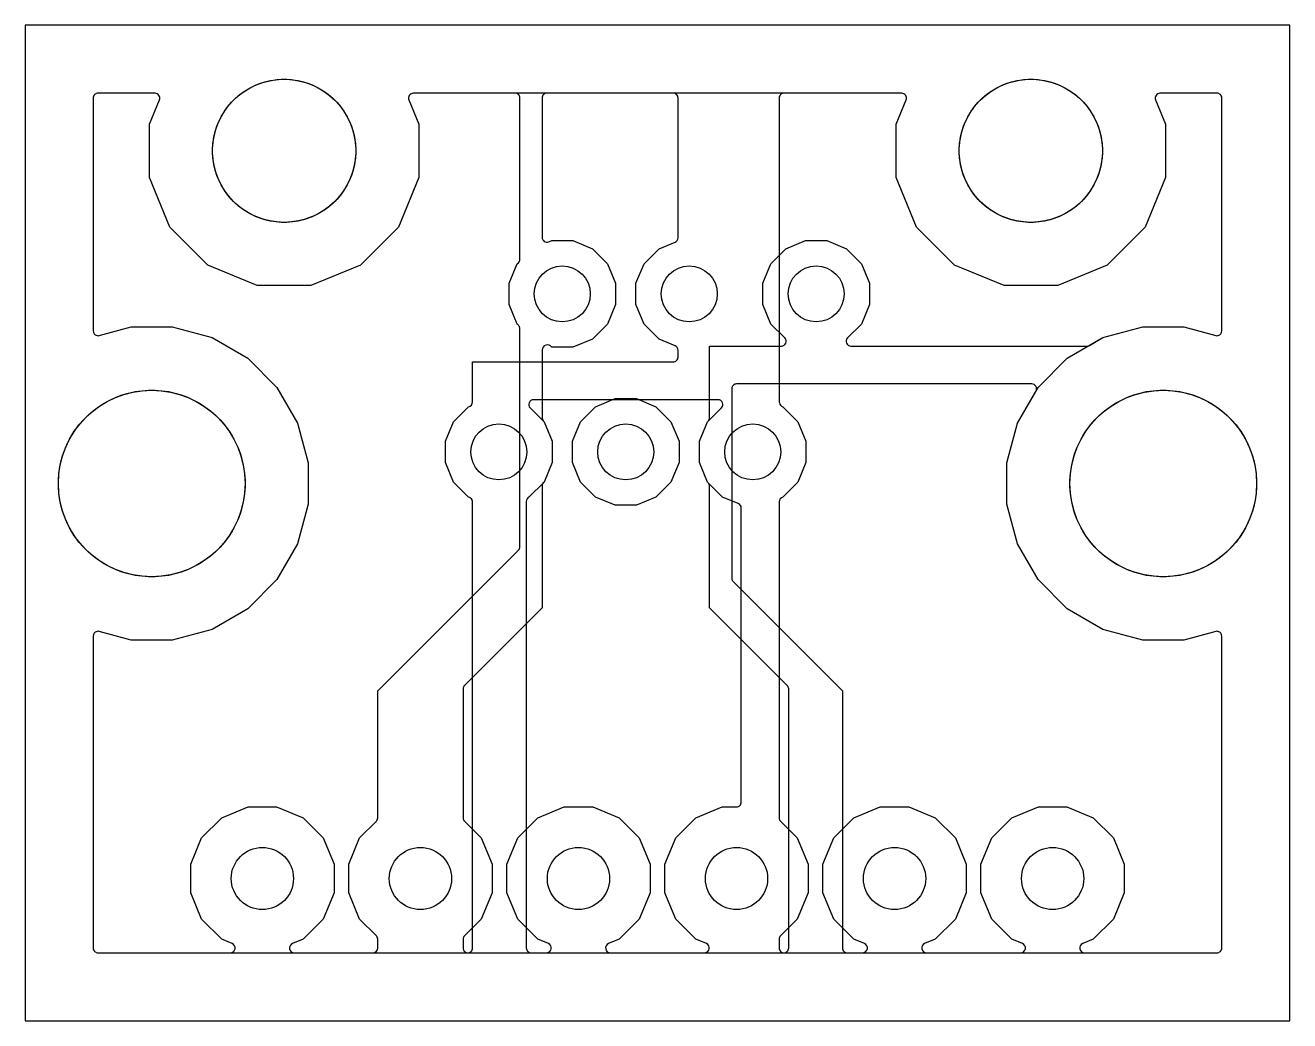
# Model space of a CAD drawing. Header units: millimetres. Extents: x 0 to 20.3, y 0 to 16.
import ezdxf

# ---------------------------------------------------------------- set-up
doc = ezdxf.new("R2010")
doc.units = ezdxf.units.MM

msp = doc.modelspace()

# ---------------------------------------------------------------- linework, layer by layer
at = {"layer": '16_copper'}
for points in [[(3.304, 1.093, 0.783542), (3.327, 1.239), (3.157, 1.309), (2.833, 1.633), (2.658, 2.057), (2.658, 2.515), (2.833, 2.939), (3.157, 3.263), (3.581, 3.438), (4.039, 3.438), (4.463, 3.263), (4.787, 2.939), (4.962, 2.515), (4.962, 2.057), (4.787, 1.633), (4.463, 1.309), (4.293, 1.239, 0.820685), (4.322, 1.092), (7.112, 1.092, 0.414214), (7.188, 1.168), (7.188, 8.341, 0.082619), (7.184, 8.366), (7.18, 8.374, 0.19684), (7.125, 8.418), (6.884, 8.659), (6.754, 8.974), (6.754, 9.314), (6.884, 9.629), (7.125, 9.87, 0.366542), (7.188, 9.947), (7.188, 10.592), (10.414, 10.592, 0.414214), (10.49, 10.668), (10.49, 10.781, 0.303351), (10.443, 10.851), (10.185, 10.958), (9.944, 11.199), (9.814, 11.514), (9.814, 11.854), (9.944, 12.169), (10.185, 12.41), (10.443, 12.517, 0.303351), (10.49, 12.587), (10.49, 14.834, 0.414214), (10.414, 14.91), (6.235, 14.91, 0.534506), (6.165, 14.804), (6.326, 14.415), (6.326, 13.553), (5.996, 12.757), (5.387, 12.148), (4.591, 11.818), (3.729, 11.818), (2.933, 12.148), (2.324, 12.757), (1.994, 13.553), (1.994, 14.415), (2.155, 14.804, 0.534506), (2.085, 14.91), (1.168, 14.91, 0.414214), (1.092, 14.834), (1.092, 11.088, 0.493145), (1.188, 11.015), (1.701, 11.152), (2.363, 11.152), (3.003, 10.981), (3.577, 10.649), (4.045, 10.181), (4.377, 9.607), (4.548, 8.967), (4.548, 8.305), (4.377, 7.665), (4.045, 7.091), (3.577, 6.623), (3.003, 6.291), (2.363, 6.12), (1.701, 6.12), (1.188, 6.257, 0.493145), (1.092, 6.184), (1.092, 1.168, 0.414214), (1.168, 1.092), (3.298, 1.092)], [(13.464, 1.093, 0.783542), (13.487, 1.239), (13.317, 1.309), (12.993, 1.633), (12.818, 2.057), (12.818, 2.515), (12.993, 2.939), (13.317, 3.263), (13.741, 3.438), (14.199, 3.438), (14.623, 3.263), (14.947, 2.939), (15.122, 2.515), (15.122, 2.057), (14.947, 1.633), (14.623, 1.309), (14.453, 1.239, 0.820685), (14.482, 1.092), (19.152, 1.092, 0.414214), (19.228, 1.168), (19.228, 6.184, 0.493145), (19.132, 6.257), (18.619, 6.12), (17.957, 6.12), (17.317, 6.291), (16.743, 6.623), (16.275, 7.091), (15.943, 7.665), (15.772, 8.305), (15.772, 8.967), (15.943, 9.607), (16.275, 10.181), (16.743, 10.649), (17.317, 10.981), (17.957, 11.152), (18.619, 11.152), (19.132, 11.015, 0.493145), (19.228, 11.088), (19.228, 14.834, 0.414214), (19.152, 14.91), (18.235, 14.91, 0.534506), (18.165, 14.804), (18.326, 14.415), (18.326, 13.553), (17.996, 12.757), (17.387, 12.148), (16.591, 11.818), (15.729, 11.818), (14.933, 12.148), (14.324, 12.757), (13.994, 13.553), (13.994, 14.415), (14.155, 14.804, 0.534506), (14.085, 14.91), (12.192, 14.91, 0.414214), (12.116, 14.834), (12.116, 9.946, 0.010759), (12.116, 9.942), (12.118, 9.933, 0.246578), (12.175, 9.87), (12.416, 9.629), (12.546, 9.314), (12.546, 8.974), (12.416, 8.659), (12.175, 8.418, 0.351134), (12.116, 8.342), (12.116, 3.261, 0.198912), (12.138, 3.208), (12.407, 2.939), (12.582, 2.515), (12.582, 2.057), (12.407, 1.633), (12.138, 1.364, 0.198912), (12.116, 1.31), (12.116, 1.168, 0.414214), (12.192, 1.092), (13.458, 1.092)], [(10.924, 1.093, 0.783542), (10.947, 1.239), (10.777, 1.309), (10.453, 1.633), (10.278, 2.057), (10.278, 2.515), (10.453, 2.939), (10.777, 3.263), (11.201, 3.438), (11.43, 3.438, 0.414214), (11.506, 3.515), (11.506, 8.242, 0.303351), (11.459, 8.313), (11.205, 8.418), (10.964, 8.659), (10.834, 8.974), (10.834, 9.314), (10.964, 9.629), (11.187, 9.852, 0.668179), (11.133, 9.982), (8.167, 9.982, 0.668179), (8.113, 9.852), (8.336, 9.629), (8.466, 9.314), (8.466, 8.974), (8.336, 8.659), (8.094, 8.417, 0.285521), (8.052, 8.349), (8.052, 1.168, 0.414214), (8.128, 1.092), (10.918, 1.092)]]:
    msp.add_lwpolyline(points, format="xyb", close=True, dxfattribs=at)
at = {"layer": '1_copper'}
for points in [[(5.594, 1.093, 0.392588), (5.664, 1.168), (5.664, 1.31, 0.198912), (5.642, 1.364), (5.373, 1.633), (5.198, 2.057), (5.198, 2.515), (5.373, 2.939), (5.642, 3.208, 0.198912), (5.664, 3.261), (5.664, 5.302), (7.928, 7.566, 0.198912), (7.95, 7.62), (7.95, 11.121, 0.099961), (7.944, 11.15), (7.94, 11.158, 0.141785), (7.904, 11.199), (7.774, 11.514), (7.774, 11.854), (7.904, 12.169, 0.310141), (7.95, 12.247), (7.95, 14.834, 0.414214), (7.874, 14.91), (6.235, 14.91, 0.534506), (6.165, 14.804), (6.326, 14.415), (6.326, 13.553), (5.996, 12.757), (5.387, 12.148), (4.591, 11.818), (3.729, 11.818), (2.933, 12.148), (2.324, 12.757), (1.994, 13.553), (1.994, 14.415), (2.155, 14.804, 0.534506), (2.085, 14.91), (1.168, 14.91, 0.414214), (1.092, 14.834), (1.092, 11.088, 0.493145), (1.188, 11.015), (1.701, 11.152), (2.363, 11.152), (3.003, 10.981), (3.577, 10.649), (4.045, 10.181), (4.377, 9.607), (4.548, 8.967), (4.548, 8.305), (4.377, 7.665), (4.045, 7.091), (3.577, 6.623), (3.003, 6.291), (2.363, 6.12), (1.701, 6.12), (1.188, 6.257, 0.493145), (1.092, 6.184), (1.092, 1.168, 0.414214), (1.168, 1.092), (5.588, 1.092)], [(8.384, 1.093, 0.783542), (8.407, 1.239), (8.237, 1.309), (7.913, 1.633), (7.738, 2.057), (7.738, 2.515), (7.913, 2.939), (8.237, 3.263), (8.661, 3.438), (9.119, 3.438), (9.543, 3.263), (9.867, 2.939), (10.042, 2.515), (10.042, 2.057), (9.867, 1.633), (9.543, 1.309), (9.373, 1.239, 0.820685), (9.402, 1.092), (12.192, 1.092, 0.414214), (12.268, 1.168), (12.268, 5.334, 0.198912), (12.246, 5.388), (10.998, 6.636), (10.998, 8.593), (10.997, 8.602, 0.185498), (10.964, 8.659), (10.834, 8.974), (10.834, 9.314), (10.964, 9.629, 0.256093), (10.998, 9.695), (10.998, 10.846), (12.153, 10.846, 0.668179), (12.207, 10.976), (11.984, 11.199), (11.854, 11.514), (11.854, 11.854), (11.984, 12.169), (12.225, 12.41), (12.54, 12.54), (12.88, 12.54), (13.195, 12.41), (13.436, 12.169), (13.566, 11.854), (13.566, 11.514), (13.436, 11.199), (13.213, 10.976, 0.668179), (13.267, 10.846), (17.063, 10.846, 0.131653), (17.101, 10.856), (17.317, 10.981), (17.957, 11.152), (18.619, 11.152), (19.132, 11.015, 0.493145), (19.228, 11.088), (19.228, 14.834, 0.414214), (19.152, 14.91), (18.235, 14.91, 0.534506), (18.165, 14.804), (18.326, 14.415), (18.326, 13.553), (17.996, 12.757), (17.387, 12.148), (16.591, 11.818), (15.729, 11.818), (14.933, 12.148), (14.324, 12.757), (13.994, 13.553), (13.994, 14.415), (14.155, 14.804, 0.534506), (14.085, 14.91), (8.382, 14.91, 0.414214), (8.306, 14.834), (8.306, 12.591, 0.534523), (8.411, 12.52), (8.46, 12.54), (8.8, 12.54), (9.115, 12.41), (9.356, 12.169), (9.486, 11.854), (9.486, 11.514), (9.356, 11.199), (9.115, 10.958), (8.8, 10.828), (8.46, 10.828, 0.747124), (8.306, 10.777), (8.306, 9.691, 0.198269), (8.336, 9.629), (8.466, 9.314), (8.466, 8.974), (8.336, 8.659, 0.237041), (8.306, 8.597), (8.306, 6.636), (7.058, 5.388, 0.198912), (7.036, 5.334), (7.036, 3.261, 0.198912), (7.058, 3.208), (7.327, 2.939), (7.502, 2.515), (7.502, 2.057), (7.327, 1.633), (7.058, 1.364, 0.198912), (7.036, 1.31), (7.036, 1.168, 0.414214), (7.112, 1.092), (8.378, 1.092)], [(16.004, 1.093, 0.783542), (16.027, 1.239), (15.857, 1.309), (15.533, 1.633), (15.358, 2.057), (15.358, 2.515), (15.533, 2.939), (15.857, 3.263), (16.281, 3.438), (16.739, 3.438), (17.163, 3.263), (17.487, 2.939), (17.662, 2.515), (17.662, 2.057), (17.487, 1.633), (17.163, 1.309), (16.993, 1.239, 0.820685), (17.022, 1.092), (19.152, 1.092, 0.414214), (19.228, 1.168), (19.228, 6.184, 0.493145), (19.132, 6.257), (18.619, 6.12), (17.957, 6.12), (17.317, 6.291), (16.743, 6.623), (16.275, 7.091), (15.943, 7.665), (15.772, 8.305), (15.772, 8.967), (15.943, 9.607), (16.241, 10.122, 0.577351), (16.175, 10.236), (11.43, 10.236, 0.414214), (11.354, 10.16), (11.354, 7.112, 0.198912), (11.376, 7.058), (13.132, 5.302), (13.132, 1.168, 0.414214), (13.208, 1.092), (15.998, 1.092)]]:
    msp.add_lwpolyline(points, format="xyb", close=True, dxfattribs=at)
msp.add_lwpolyline([(9.48, 8.288), (9.165, 8.418), (8.924, 8.659), (8.794, 8.974), (8.794, 9.314), (8.924, 9.629), (9.165, 9.87), (9.48, 10), (9.82, 10), (10.135, 9.87), (10.376, 9.629), (10.506, 9.314), (10.506, 8.974), (10.376, 8.659), (10.135, 8.418), (9.82, 8.288)], close=True, dxfattribs=at)
at = {"layer": 'drills_NPTH'}
for centre, radius in [((4.16, 13.984), 1.15), ((16.16, 13.984), 1.15), ((2.032, 8.636), 1.5), ((18.288, 8.636), 1.5)]:
    msp.add_circle(centre, radius, dxfattribs=at)
at = {"layer": 'drills_PTH'}
for centre, radius in [((8.63, 11.684), 0.45), ((10.67, 11.684), 0.45), ((12.71, 11.684), 0.45), ((7.61, 9.144), 0.45), ((9.65, 9.144), 0.45), ((11.69, 9.144), 0.45), ((3.81, 2.286), 0.5), ((6.35, 2.286), 0.5), ((8.89, 2.286), 0.5), ((11.43, 2.286), 0.5), ((13.97, 2.286), 0.5), ((16.51, 2.286), 0.5)]:
    msp.add_circle(centre, radius, dxfattribs=at)
at = {"layer": 'holes'}
for points in [[(5.31, 13.939), (5.303, 13.849), (5.289, 13.759), (5.268, 13.672), (5.24, 13.586), (5.205, 13.502), (5.164, 13.422), (5.117, 13.345), (5.064, 13.271), (5.005, 13.203), (4.941, 13.139), (4.873, 13.08), (4.799, 13.027), (4.722, 12.98), (4.642, 12.939), (4.558, 12.904), (4.472, 12.876), (4.385, 12.855), (4.295, 12.841), (4.205, 12.834), (4.115, 12.834), (4.025, 12.841), (3.935, 12.855), (3.848, 12.876), (3.762, 12.904), (3.678, 12.939), (3.598, 12.98), (3.521, 13.027), (3.447, 13.08), (3.379, 13.139), (3.315, 13.203), (3.256, 13.271), (3.203, 13.345), (3.156, 13.422), (3.115, 13.502), (3.08, 13.586), (3.052, 13.672), (3.031, 13.759), (3.017, 13.849), (3.01, 13.939), (3.01, 14.029), (3.017, 14.119), (3.031, 14.209), (3.052, 14.296), (3.08, 14.382), (3.115, 14.466), (3.156, 14.546), (3.203, 14.623), (3.256, 14.697), (3.315, 14.765), (3.379, 14.829), (3.447, 14.888), (3.521, 14.941), (3.598, 14.988), (3.678, 15.029), (3.762, 15.064), (3.848, 15.092), (3.935, 15.113), (4.025, 15.127), (4.115, 15.134), (4.205, 15.134), (4.295, 15.127), (4.385, 15.113), (4.472, 15.092), (4.558, 15.064), (4.642, 15.029), (4.722, 14.988), (4.799, 14.941), (4.873, 14.888), (4.941, 14.829), (5.005, 14.765), (5.064, 14.697), (5.117, 14.623), (5.164, 14.546), (5.205, 14.466), (5.24, 14.382), (5.268, 14.296), (5.289, 14.209), (5.303, 14.119), (5.31, 14.029), (5.31, 13.939)], [(17.31, 13.939), (17.303, 13.849), (17.289, 13.759), (17.268, 13.672), (17.24, 13.586), (17.205, 13.502), (17.164, 13.422), (17.117, 13.345), (17.064, 13.271), (17.005, 13.203), (16.941, 13.139), (16.873, 13.08), (16.799, 13.027), (16.722, 12.98), (16.642, 12.939), (16.558, 12.904), (16.472, 12.876), (16.385, 12.855), (16.295, 12.841), (16.205, 12.834), (16.115, 12.834), (16.025, 12.841), (15.935, 12.855), (15.848, 12.876), (15.762, 12.904), (15.678, 12.939), (15.598, 12.98), (15.521, 13.027), (15.447, 13.08), (15.379, 13.139), (15.315, 13.203), (15.256, 13.271), (15.203, 13.345), (15.156, 13.422), (15.115, 13.502), (15.08, 13.586), (15.052, 13.672), (15.031, 13.759), (15.017, 13.849), (15.01, 13.939), (15.01, 14.029), (15.017, 14.119), (15.031, 14.209), (15.052, 14.296), (15.08, 14.382), (15.115, 14.466), (15.156, 14.546), (15.203, 14.623), (15.256, 14.697), (15.315, 14.765), (15.379, 14.829), (15.447, 14.888), (15.521, 14.941), (15.598, 14.988), (15.678, 15.029), (15.762, 15.064), (15.848, 15.092), (15.935, 15.113), (16.025, 15.127), (16.115, 15.134), (16.205, 15.134), (16.295, 15.127), (16.385, 15.113), (16.472, 15.092), (16.558, 15.064), (16.642, 15.029), (16.722, 14.988), (16.799, 14.941), (16.873, 14.888), (16.941, 14.829), (17.005, 14.765), (17.064, 14.697), (17.117, 14.623), (17.164, 14.546), (17.205, 14.466), (17.24, 14.382), (17.268, 14.296), (17.289, 14.209), (17.303, 14.119), (17.31, 14.029), (17.31, 13.939)], [(3.532, 8.582), (3.524, 8.476), (3.509, 8.37), (3.486, 8.265), (3.456, 8.162), (3.419, 8.062), (3.374, 7.964), (3.323, 7.87), (3.265, 7.78), (3.201, 7.694), (3.131, 7.613), (3.055, 7.537), (2.974, 7.467), (2.888, 7.403), (2.798, 7.345), (2.704, 7.294), (2.606, 7.249), (2.506, 7.212), (2.403, 7.182), (2.299, 7.159), (2.192, 7.144), (2.086, 7.136), (1.978, 7.136), (1.872, 7.144), (1.766, 7.159), (1.661, 7.182), (1.558, 7.212), (1.458, 7.249), (1.36, 7.294), (1.266, 7.345), (1.176, 7.403), (1.09, 7.467), (1.009, 7.537), (0.933, 7.613), (0.863, 7.694), (0.799, 7.78), (0.741, 7.87), (0.69, 7.964), (0.645, 8.062), (0.608, 8.162), (0.578, 8.265), (0.555, 8.37), (0.54, 8.476), (0.532, 8.582), (0.532, 8.69), (0.54, 8.796), (0.555, 8.902), (0.578, 9.007), (0.608, 9.11), (0.645, 9.21), (0.69, 9.308), (0.741, 9.402), (0.799, 9.492), (0.863, 9.578), (0.933, 9.659), (1.009, 9.735), (1.09, 9.805), (1.176, 9.869), (1.266, 9.927), (1.36, 9.978), (1.458, 10.023), (1.558, 10.06), (1.661, 10.09), (1.766, 10.113), (1.872, 10.128), (1.978, 10.136), (2.086, 10.136), (2.192, 10.128), (2.299, 10.113), (2.403, 10.09), (2.506, 10.06), (2.606, 10.023), (2.704, 9.978), (2.798, 9.927), (2.888, 9.869), (2.974, 9.805), (3.055, 9.735), (3.131, 9.659), (3.201, 9.578), (3.265, 9.492), (3.323, 9.402), (3.374, 9.308), (3.419, 9.21), (3.456, 9.11), (3.486, 9.007), (3.509, 8.902), (3.524, 8.796), (3.532, 8.69), (3.532, 8.582)], [(3.532, 8.582), (3.524, 8.476), (3.509, 8.37), (3.486, 8.265), (3.456, 8.162), (3.419, 8.062), (3.374, 7.964), (3.323, 7.87), (3.265, 7.78), (3.201, 7.694), (3.131, 7.613), (3.055, 7.537), (2.974, 7.467), (2.888, 7.403), (2.798, 7.345), (2.704, 7.294), (2.606, 7.249), (2.506, 7.212), (2.403, 7.182), (2.299, 7.159), (2.192, 7.144), (2.086, 7.136), (1.978, 7.136), (1.872, 7.144), (1.766, 7.159), (1.661, 7.182), (1.558, 7.212), (1.458, 7.249), (1.36, 7.294), (1.266, 7.345), (1.176, 7.403), (1.09, 7.467), (1.009, 7.537), (0.933, 7.613), (0.863, 7.694), (0.799, 7.78), (0.741, 7.87), (0.69, 7.964), (0.645, 8.062), (0.608, 8.162), (0.578, 8.265), (0.555, 8.37), (0.54, 8.476), (0.532, 8.582), (0.532, 8.69), (0.54, 8.796), (0.555, 8.902), (0.578, 9.007), (0.608, 9.11), (0.645, 9.21), (0.69, 9.308), (0.741, 9.402), (0.799, 9.492), (0.863, 9.578), (0.933, 9.659), (1.009, 9.735), (1.09, 9.805), (1.176, 9.869), (1.266, 9.927), (1.36, 9.978), (1.458, 10.023), (1.558, 10.06), (1.661, 10.09), (1.766, 10.113), (1.872, 10.128), (1.978, 10.136), (2.086, 10.136), (2.192, 10.128), (2.299, 10.113), (2.403, 10.09), (2.506, 10.06), (2.606, 10.023), (2.704, 9.978), (2.798, 9.927), (2.888, 9.869), (2.974, 9.805), (3.055, 9.735), (3.131, 9.659), (3.201, 9.578), (3.265, 9.492), (3.323, 9.402), (3.374, 9.308), (3.419, 9.21), (3.456, 9.11), (3.486, 9.007), (3.509, 8.902), (3.524, 8.796), (3.532, 8.69), (3.532, 8.582)], [(19.788, 8.582), (19.78, 8.476), (19.765, 8.37), (19.742, 8.265), (19.712, 8.162), (19.675, 8.062), (19.63, 7.964), (19.579, 7.87), (19.521, 7.78), (19.457, 7.694), (19.387, 7.613), (19.311, 7.537), (19.23, 7.467), (19.144, 7.403), (19.054, 7.345), (18.96, 7.294), (18.862, 7.249), (18.762, 7.212), (18.659, 7.182), (18.555, 7.159), (18.448, 7.144), (18.342, 7.136), (18.234, 7.136), (18.128, 7.144), (18.021, 7.159), (17.917, 7.182), (17.814, 7.212), (17.714, 7.249), (17.616, 7.294), (17.522, 7.345), (17.432, 7.403), (17.346, 7.467), (17.265, 7.537), (17.189, 7.613), (17.119, 7.694), (17.055, 7.78), (16.997, 7.87), (16.946, 7.964), (16.901, 8.062), (16.864, 8.162), (16.834, 8.265), (16.811, 8.37), (16.796, 8.476), (16.788, 8.582), (16.788, 8.69), (16.796, 8.796), (16.811, 8.902), (16.834, 9.007), (16.864, 9.11), (16.901, 9.21), (16.946, 9.308), (16.997, 9.402), (17.055, 9.492), (17.119, 9.578), (17.189, 9.659), (17.265, 9.735), (17.346, 9.805), (17.432, 9.869), (17.522, 9.927), (17.616, 9.978), (17.714, 10.023), (17.814, 10.06), (17.917, 10.09), (18.021, 10.113), (18.128, 10.128), (18.234, 10.136), (18.342, 10.136), (18.448, 10.128), (18.555, 10.113), (18.659, 10.09), (18.762, 10.06), (18.862, 10.023), (18.96, 9.978), (19.054, 9.927), (19.144, 9.869), (19.23, 9.805), (19.311, 9.735), (19.387, 9.659), (19.457, 9.578), (19.521, 9.492), (19.579, 9.402), (19.63, 9.308), (19.675, 9.21), (19.712, 9.11), (19.742, 9.007), (19.765, 8.902), (19.78, 8.796), (19.788, 8.69), (19.788, 8.582)], [(19.788, 8.582), (19.78, 8.476), (19.765, 8.37), (19.742, 8.265), (19.712, 8.162), (19.675, 8.062), (19.63, 7.964), (19.579, 7.87), (19.521, 7.78), (19.457, 7.694), (19.387, 7.613), (19.311, 7.537), (19.23, 7.467), (19.144, 7.403), (19.054, 7.345), (18.96, 7.294), (18.862, 7.249), (18.762, 7.212), (18.659, 7.182), (18.555, 7.159), (18.448, 7.144), (18.342, 7.136), (18.234, 7.136), (18.128, 7.144), (18.021, 7.159), (17.917, 7.182), (17.814, 7.212), (17.714, 7.249), (17.616, 7.294), (17.522, 7.345), (17.432, 7.403), (17.346, 7.467), (17.265, 7.537), (17.189, 7.613), (17.119, 7.694), (17.055, 7.78), (16.997, 7.87), (16.946, 7.964), (16.901, 8.062), (16.864, 8.162), (16.834, 8.265), (16.811, 8.37), (16.796, 8.476), (16.788, 8.582), (16.788, 8.69), (16.796, 8.796), (16.811, 8.902), (16.834, 9.007), (16.864, 9.11), (16.901, 9.21), (16.946, 9.308), (16.997, 9.402), (17.055, 9.492), (17.119, 9.578), (17.189, 9.659), (17.265, 9.735), (17.346, 9.805), (17.432, 9.869), (17.522, 9.927), (17.616, 9.978), (17.714, 10.023), (17.814, 10.06), (17.917, 10.09), (18.021, 10.113), (18.128, 10.128), (18.234, 10.136), (18.342, 10.136), (18.448, 10.128), (18.555, 10.113), (18.659, 10.09), (18.762, 10.06), (18.862, 10.023), (18.96, 9.978), (19.054, 9.927), (19.144, 9.869), (19.23, 9.805), (19.311, 9.735), (19.387, 9.659), (19.457, 9.578), (19.521, 9.492), (19.579, 9.402), (19.63, 9.308), (19.675, 9.21), (19.712, 9.11), (19.742, 9.007), (19.765, 8.902), (19.78, 8.796), (19.788, 8.69), (19.788, 8.582)]]:
    msp.add_lwpolyline(points, close=True, dxfattribs=at)
at = {"layer": 'outline'}
msp.add_lwpolyline([(0, 0), (20.32, 0), (20.32, 16.002), (0, 16.002), (0, 0)], close=True, dxfattribs=at)

doc.saveas('drawing.dxf')
